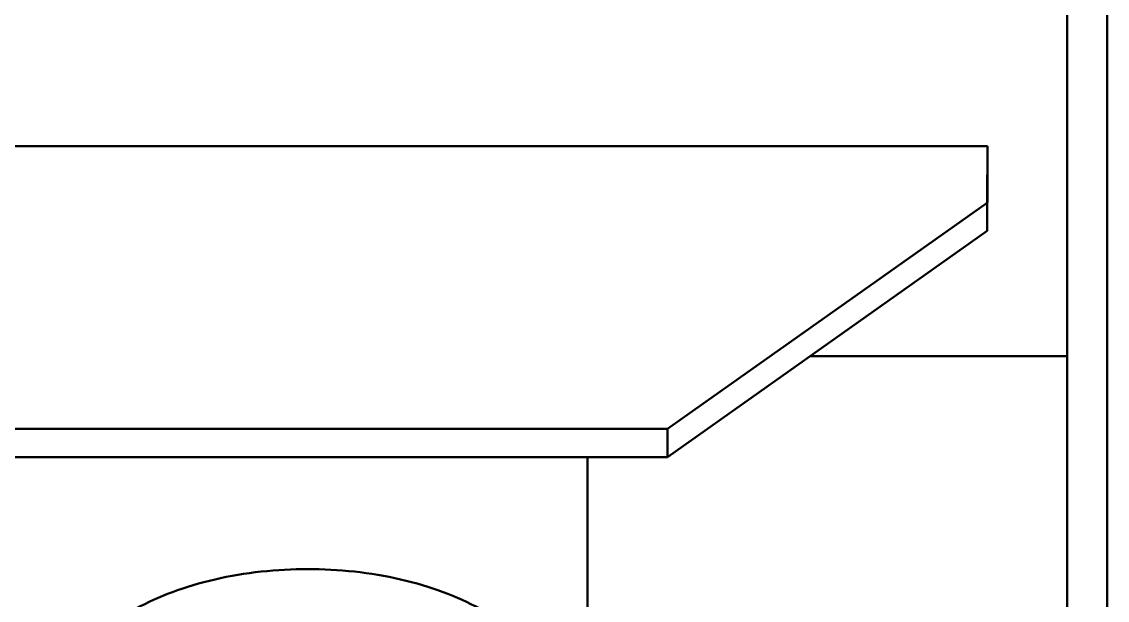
# Model space of a CAD drawing. Header units: inches. Extents: x 11 to 1621, y 11 to 1332.
# Drawn here: x 773.17 to 786.75, y 322.96 to 330.19 of the extents above; entities that cross this region are included whole.
import ezdxf

# ---------------------------------------------------------------- set-up
doc = ezdxf.new("R2010")
doc.units = ezdxf.units.IN
doc.header["$LTSCALE"] = 48
doc.header["$MEASUREMENT"] = 0
doc.layers.add('Visible (ANSI)', color=7, linetype='Continuous', lineweight=50)

msp = doc.modelspace()

# ---------------------------------------------------------------- linework, layer by layer
at = {"layer": 'Visible (ANSI)'}
for p, q in [((786.752429, 310.067735), (786.752429, 406.692735)), ((786.252429, 319.008955), (786.252429, 397.751514)), ((785.252429, 328.637556), (768.939929, 328.637556)), ((785.252429, 328.637556), (785.251873, 327.930056)), ((785.252429, 328.284002), (785.252429, 328.637556)), ((785.251873, 327.576502), (785.252429, 328.284002)), ((785.251873, 327.930056), (781.252429, 325.102022)), ((785.251873, 327.930056), (785.251873, 327.576502)), ((781.252429, 324.748469), (785.251873, 327.576502)), ((783.03753, 326.010725), (786.252429, 326.010725)), ((781.252429, 325.102022), (768.939929, 325.102022)), ((781.252429, 325.102022), (781.252429, 324.748469)), ((781.252429, 324.748469), (768.939929, 324.748469)), ((780.252429, 317.010725), (780.252429, 324.748469))]:
    msp.add_line(p, q, dxfattribs=at)
msp.add_open_spline([(773.75246, 321.5214), (773.731339, 321.593218), (773.721179, 321.665461), (773.721179, 321.831722), (773.739403, 321.931293), (773.816145, 322.131744), (773.874647, 322.232623), (774.029342, 322.428192), (774.125659, 322.523032), (774.348222, 322.700002), (774.474483, 322.782116), (774.743541, 322.928464), (774.89554, 322.997712), (775.226544, 323.120473), (775.405539, 323.17398), (775.778939, 323.260214), (775.973641, 323.293001), (776.365197, 323.336056), (776.562054, 323.346313), (776.942805, 323.346313), (777.139662, 323.336056), (777.531218, 323.293001), (777.72592, 323.260214), (778.099319, 323.17398), (778.278315, 323.120473), (778.609319, 322.997712), (778.761317, 322.928464), (779.030376, 322.782116), (779.156636, 322.700002), (779.3792, 322.523032), (779.475516, 322.428192), (779.630212, 322.232623), (779.688714, 322.131744), (779.765456, 321.931293), (779.783679, 321.831722), (779.783679, 321.665461), (779.773519, 321.593218), (779.752399, 321.5214)], degree=3, knots=[10.522114481, 10.522114481, 10.522114481, 10.522114481, 11.605273774, 11.605273774, 13.055932348, 13.055932348, 14.506590922, 14.506590922, 15.957249497, 15.957249497, 17.407908071, 17.407908071, 18.85856794, 18.85856794, 20.309227809, 20.309227809, 21.759887678, 21.759887678, 23.210547547, 23.210547547, 24.661207416, 24.661207416, 26.111867285, 26.111867285, 27.562527154, 27.562527154, 29.013187023, 29.013187023, 30.463845597, 30.463845597, 31.914504172, 31.914504172, 33.365162746, 33.365162746, 34.815821321, 34.815821321, 35.898980613, 35.898980613, 35.898980613, 35.898980613], dxfattribs=at)

doc.saveas('drawing.dxf')
